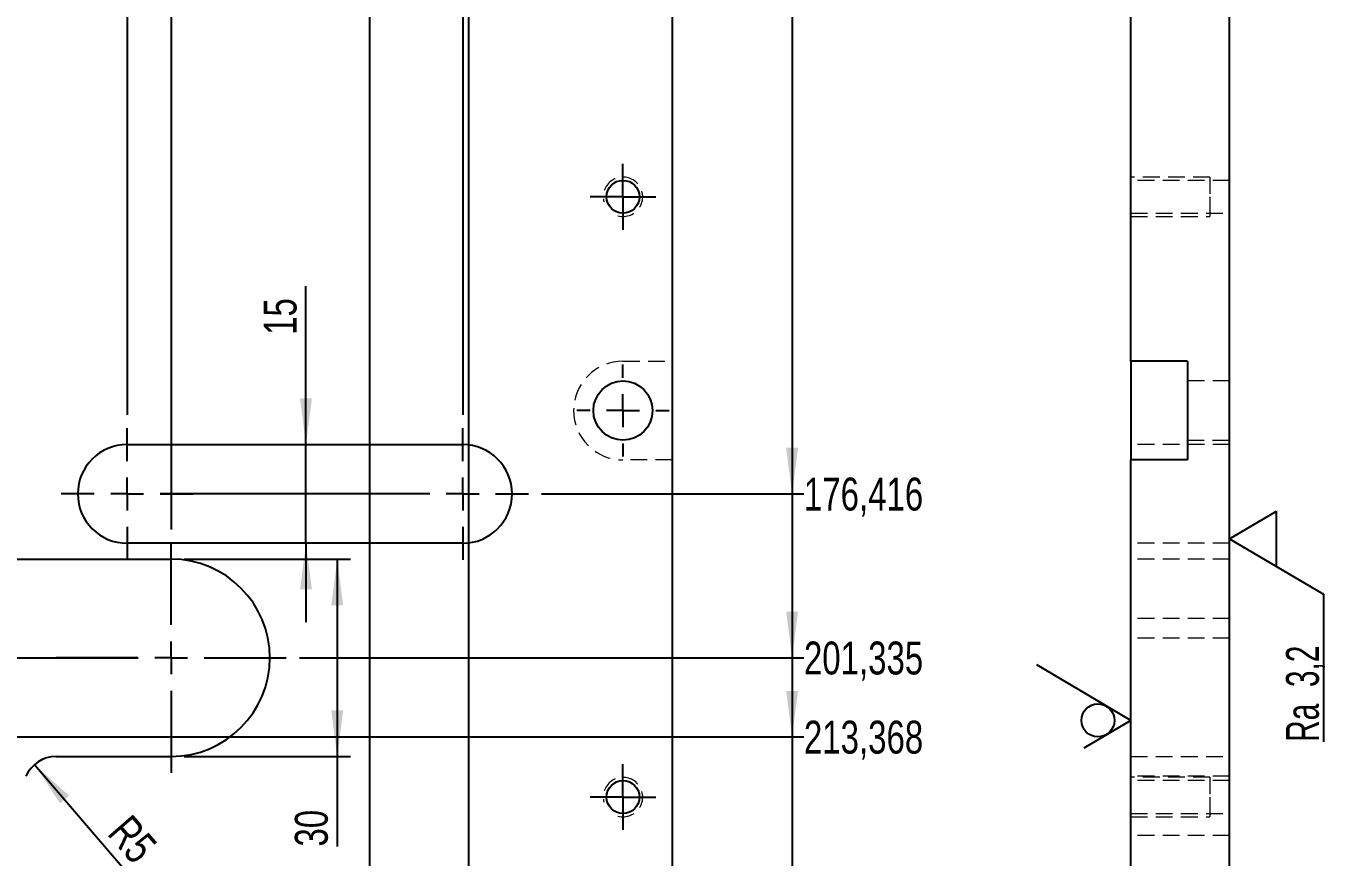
# Model space of a CAD drawing. Header units: millimetres. Extents: x -5 to 1672, y 0 to 1180.
# Drawn here: x 942.6 to 1140.1, y 676.7 to 803 of the extents above; entities that cross this region are included whole.
import ezdxf

# ---------------------------------------------------------------- set-up
doc = ezdxf.new("R2010")
doc.units = ezdxf.units.MM
doc.header["$LTSCALE"] = 2
doc.linetypes.add('HIDDEN', pattern=[1.905, 1.27, -0.635])
doc.layers.add('SLD-0', color=7, linetype='Continuous')
doc.styles.add('SLDTEXTSTYLE0', font='TXT', dxfattribs={"width": 0.75})
doc.styles.add('SLDTEXTSTYLE3', font='TXT', dxfattribs={"width": 0.678571})
doc.dimstyles.new('SLDDIMSTYLE1', dxfattribs={"dimtxt": 5, "dimasz": 7, "dimexe": 0, "dimexo": 0.0625, "dimgap": 1.25, "dimtad": 1, "dimdec": 3, "dimrnd": 1e-09, "dimzin": 12, "dimdsep": 46, "dimtxsty": 'SLDTEXTSTYLE0', "dimsah": 1, "dimcen": 0.09, "dimadec": 0, "dimazin": 3, "dimtfac": 1, "dimtdec": 3, "dimtmove": 0, "dimatfit": 0, "dimfxl": 1, "dimfrac": 2, "dimtolj": 1, "dimtzin": 12, "dimarcsym": 0})
doc.dimstyles.new('SLDDIMSTYLE3', dxfattribs={"dimtxt": 5, "dimasz": 7, "dimexe": 0, "dimexo": 0.0625, "dimgap": 1.25, "dimtad": 0, "dimtih": 1, "dimtoh": 1, "dimdec": 3, "dimrnd": 1e-09, "dimzin": 12, "dimdsep": 46, "dimtxsty": 'SLDTEXTSTYLE0', "dimsah": 1, "dimcen": 0.09, "dimadec": 0, "dimazin": 3, "dimtol": 1, "dimtp": 0.02, "dimtm": 0.02, "dimtfac": 1, "dimtdec": 3, "dimtofl": 0, "dimtmove": 0, "dimatfit": 3, "dimfxl": 1, "dimfrac": 2, "dimtolj": 1, "dimarcsym": 0})
doc.dimstyles.new('SLDDIMSTYLE4', dxfattribs={"dimtxt": 5, "dimasz": 7, "dimexe": 0, "dimexo": 0.0625, "dimgap": 1.25, "dimtad": 0, "dimtih": 1, "dimtoh": 1, "dimdec": 3, "dimrnd": 1e-09, "dimzin": 12, "dimdsep": 46, "dimtxsty": 'SLDTEXTSTYLE0', "dimsah": 1, "dimcen": 0.09, "dimadec": 0, "dimazin": 3, "dimtfac": 1, "dimtdec": 3, "dimtofl": 0, "dimtmove": 0, "dimatfit": 3, "dimfxl": 1, "dimfrac": 2, "dimtolj": 1, "dimtzin": 12, "dimarcsym": 0})
doc.dimstyles.new('SLDDIMSTYLE7', dxfattribs={"dimtxt": 5, "dimasz": 7, "dimexe": 0, "dimexo": 0.0625, "dimgap": 1.25, "dimtad": 1, "dimdec": 3, "dimrnd": 1e-09, "dimzin": 12, "dimdsep": 46, "dimtxsty": 'SLDTEXTSTYLE0', "dimsah": 1, "dimcen": 0, "dimadec": 0, "dimazin": 3, "dimtfac": 1, "dimtdec": 3, "dimtofl": 0, "dimtmove": 0, "dimatfit": 3, "dimfxl": 1, "dimfrac": 2, "dimtolj": 1, "dimtzin": 12, "dimarcsym": 0})
doc.dimstyles.new('SLDDIMSTYLE8', dxfattribs={"dimtxt": 5, "dimasz": 7, "dimexe": 0, "dimexo": 0.0625, "dimgap": 1.25, "dimtad": 1, "dimdec": 3, "dimrnd": 1e-09, "dimzin": 12, "dimdsep": 46, "dimtxsty": 'SLDTEXTSTYLE0', "dimsah": 1, "dimcen": 0.09, "dimadec": 0, "dimazin": 3, "dimtfac": 1, "dimtdec": 3, "dimtofl": 0, "dimtmove": 0, "dimatfit": 3, "dimfxl": 1, "dimfrac": 2, "dimtolj": 1, "dimtzin": 12, "dimarcsym": 0})

# ---------------------------------------------------------------- blocks, each defined once
blk = doc.blocks.new('SW_SFSYMBOL_7')
at = {"layer": 'SLD-0', "color": 0}
for p, q in [((-15.03, 30.86), (-7.88, 35.08)), ((-7.88, 26.65), (-7.88, 35.08)), ((-15.03, 30.86), (-0.74, 22.44)), ((-0.74, 22.44), (-0.74, 0))]:
    blk.add_line(p, q, dxfattribs=at)
at = {"layer": 'SLD-0', "color": 0, "insert": (-6.45, 0), "char_height": 5, "attachment_point": 1, "rotation": 90, "style": 'SLDTEXTSTYLE3'}
blk.add_mtext('Ra  3,2', dxfattribs=at)
blk = doc.blocks.new('SW_SFSYMBOL_8')
at = {"layer": 'SLD-0', "color": 0}
for q in [(-9.285, 8.427), (-2.1425, -4.2135)]:
    blk.add_line((5, 0), q, dxfattribs=at)
blk.add_circle((0, 0), 2.5, dxfattribs=at)
blk = doc.blocks.new('_D_2')
at = {"layer": 'SLD-0'}
for p, q in [((1013.46, 917.06), (1013.46, 927.06)), ((1040.88, 925.26), (1013.46, 925.26)), ((1013.46, 917.06), (1009.88, 907.06)), ((1009.88, 907.06), (1009.88, 643.82))]:
    blk.add_line(p, q, dxfattribs=at)
blk.add_solid([(1013.46, 925.26), (1020.46, 924.36), (1020.46, 926.16)], dxfattribs=at)
at = {"layer": 'SLD-0', "char_height": 5, "attachment_point": 1, "rotation": 90, "style": 'SLDTEXTSTYLE0'}
for s, insert in [('±0,020', (1010.98, 936.32)), ('31', (1010.98, 927.06))]:
    blk.add_mtext(s, dxfattribs=dict(at, insert=insert))
blk = doc.blocks.new('_D_3')
at = {"layer": 'SLD-0'}
for p, q in [((1005.44, 917.06), (1005.44, 927.06)), ((1013.46, 925.26), (1005.44, 925.26)), ((1005.44, 917.06), (1009.02, 907.06)), ((1009.02, 907.06), (1009.02, 743.9))]:
    blk.add_line(p, q, dxfattribs=at)
blk.add_solid([(1005.44, 925.26), (1012.44, 924.36), (1012.44, 926.16)], dxfattribs=at)
at = {"layer": 'SLD-0', "insert": (1002.96, 927.06), "char_height": 5, "attachment_point": 1, "rotation": 90, "style": 'SLDTEXTSTYLE0'}
blk.add_mtext('31,862', dxfattribs=at)
blk = doc.blocks.new('_D_4')
at = {"layer": 'SLD-0'}
for p, q in [((994.88, 607.81), (994.88, 927.06)), ((1005.44, 925.26), (994.88, 925.26))]:
    blk.add_line(p, q, dxfattribs=at)
blk.add_solid([(994.88, 925.26), (1001.88, 924.36), (1001.88, 926.16)], dxfattribs=at)
at = {"layer": 'SLD-0', "insert": (992.4, 927.06), "char_height": 5, "attachment_point": 1, "rotation": 90, "style": 'SLDTEXTSTYLE0'}
blk.add_mtext('46', dxfattribs=at)
blk = doc.blocks.new('_D_5')
at = {"layer": 'SLD-0'}
for p, q in [((965.37, 917.06), (965.37, 927.06)), ((994.88, 925.26), (965.37, 925.26)), ((965.37, 917.06), (964.71, 907.06)), ((964.71, 907.06), (964.71, 726.48))]:
    blk.add_line(p, q, dxfattribs=at)
blk.add_solid([(965.37, 925.26), (972.37, 924.36), (972.37, 926.16)], dxfattribs=at)
at = {"layer": 'SLD-0', "insert": (962.9, 927.06), "char_height": 5, "attachment_point": 1, "rotation": 90, "style": 'SLDTEXTSTYLE0'}
blk.add_mtext('76,167', dxfattribs=at)
blk = doc.blocks.new('_D_6')
at = {"layer": 'SLD-0'}
for p, q in [((957.36, 917.06), (957.36, 927.06)), ((965.37, 925.26), (957.36, 925.26)), ((957.36, 917.06), (958.02, 907.06)), ((958.02, 907.06), (958.02, 743.9))]:
    blk.add_line(p, q, dxfattribs=at)
blk.add_solid([(957.36, 925.26), (964.36, 924.36), (964.36, 926.16)], dxfattribs=at)
at = {"layer": 'SLD-0', "insert": (954.88, 927.06), "char_height": 5, "attachment_point": 1, "rotation": 90, "style": 'SLDTEXTSTYLE0'}
blk.add_mtext('82,862', dxfattribs=at)
blk = doc.blocks.new('_D_7')
at = {"layer": 'SLD-0'}
for p, q in [((928.89, 714.45), (928.89, 927.06)), ((957.36, 925.26), (928.89, 925.26))]:
    blk.add_line(p, q, dxfattribs=at)
blk.add_solid([(928.89, 925.26), (935.89, 924.36), (935.89, 926.16)], dxfattribs=at)
at = {"layer": 'SLD-0', "insert": (926.41, 927.06), "char_height": 5, "attachment_point": 1, "rotation": 90, "style": 'SLDTEXTSTYLE0'}
blk.add_mtext('111,992', dxfattribs=at)
blk = doc.blocks.new('_D_8')
at = {"layer": 'SLD-0'}
for p, q in [((913.71, 726.48), (913.71, 927.06)), ((928.89, 925.26), (913.71, 925.26))]:
    blk.add_line(p, q, dxfattribs=at)
blk.add_solid([(913.71, 925.26), (920.71, 924.36), (920.71, 926.16)], dxfattribs=at)
at = {"layer": 'SLD-0', "insert": (911.23, 927.06), "char_height": 5, "attachment_point": 1, "rotation": 90, "style": 'SLDTEXTSTYLE0'}
blk.add_mtext('127,167', dxfattribs=at)
blk = doc.blocks.new('_D_9')
at = {"layer": 'SLD-0'}
for p, q in [((877.89, 714.45), (877.89, 927.06)), ((913.71, 925.26), (877.89, 925.26))]:
    blk.add_line(p, q, dxfattribs=at)
blk.add_solid([(877.89, 925.26), (884.89, 924.36), (884.89, 926.16)], dxfattribs=at)
at = {"layer": 'SLD-0', "insert": (875.41, 927.06), "char_height": 5, "attachment_point": 1, "rotation": 90, "style": 'SLDTEXTSTYLE0'}
blk.add_mtext('162,992', dxfattribs=at)
blk = doc.blocks.new('_D_11')
at = {"layer": 'SLD-0'}
for p, q in [((796.88, 640.31), (796.88, 927.06)), ((850.88, 925.26), (796.88, 925.26))]:
    blk.add_line(p, q, dxfattribs=at)
blk.add_solid([(796.88, 925.26), (803.88, 924.36), (803.88, 926.16)], dxfattribs=at)
at = {"layer": 'SLD-0', "insert": (794.4, 927.06), "char_height": 5, "attachment_point": 1, "rotation": 90, "style": 'SLDTEXTSTYLE0'}
blk.add_mtext('244', dxfattribs=at)
blk = doc.blocks.new('_D_12')
at = {"layer": 'SLD-0'}
for p, q in [((745.88, 640.31), (745.88, 927.06)), ((796.88, 925.26), (745.88, 925.26))]:
    blk.add_line(p, q, dxfattribs=at)
blk.add_solid([(745.88, 925.26), (752.88, 924.36), (752.88, 926.16)], dxfattribs=at)
at = {"layer": 'SLD-0', "insert": (743.4, 927.06), "char_height": 5, "attachment_point": 1, "rotation": 90, "style": 'SLDTEXTSTYLE0'}
blk.add_mtext('295', dxfattribs=at)
blk = doc.blocks.new('_D_13')
at = {"layer": 'SLD-0'}
for p, q in [((719.88, 607.81), (719.88, 927.06)), ((745.88, 925.26), (719.88, 925.26))]:
    blk.add_line(p, q, dxfattribs=at)
blk.add_solid([(719.88, 925.26), (726.88, 924.36), (726.88, 926.16)], dxfattribs=at)
at = {"layer": 'SLD-0', "insert": (717.4, 927.06), "char_height": 5, "attachment_point": 1, "rotation": 90, "style": 'SLDTEXTSTYLE0'}
blk.add_mtext('321', dxfattribs=at)
blk = doc.blocks.new('_D_19')
at = {"layer": 'SLD-0'}
for p, q in [((1059.08, 820.81), (1059.08, 731.9)), ((1021.02, 731.9), (1060.88, 731.9))]:
    blk.add_line(p, q, dxfattribs=at)
blk.add_solid([(1059.08, 731.9), (1059.98, 738.9), (1058.18, 738.9)], dxfattribs=at)
at = {"layer": 'SLD-0', "insert": (1060.88, 734.37), "char_height": 5, "attachment_point": 1, "style": 'SLDTEXTSTYLE0'}
blk.add_mtext('176,416', dxfattribs=at)
blk = doc.blocks.new('_D_20')
at = {"layer": 'SLD-0'}
for p, q in [((1059.08, 731.9), (1059.08, 706.98)), ((984.21, 706.98), (1060.88, 706.98))]:
    blk.add_line(p, q, dxfattribs=at)
blk.add_solid([(1059.08, 706.98), (1059.98, 713.98), (1058.18, 713.98)], dxfattribs=at)
at = {"layer": 'SLD-0', "insert": (1060.88, 709.45), "char_height": 5, "attachment_point": 1, "style": 'SLDTEXTSTYLE0'}
blk.add_mtext('201,335', dxfattribs=at)
blk = doc.blocks.new('_D_21')
at = {"layer": 'SLD-0'}
for p, q in [((1059.08, 706.98), (1059.08, 694.95)), ((913.39, 694.95), (1060.88, 694.95))]:
    blk.add_line(p, q, dxfattribs=at)
blk.add_solid([(1059.08, 694.95), (1059.98, 701.95), (1058.18, 701.95)], dxfattribs=at)
at = {"layer": 'SLD-0', "insert": (1060.88, 697.42), "char_height": 5, "attachment_point": 1, "style": 'SLDTEXTSTYLE0'}
blk.add_mtext('213,368', dxfattribs=at)
blk = doc.blocks.new('_D_22')
at = {"layer": 'SLD-0'}
for p, q in [((1059.08, 694.95), (1059.08, 628.31)), ((808.88, 628.31), (1060.88, 628.31))]:
    blk.add_line(p, q, dxfattribs=at)
blk.add_solid([(1059.08, 628.31), (1059.98, 635.31), (1058.18, 635.31)], dxfattribs=at)
at = {"layer": 'SLD-0', "char_height": 5, "attachment_point": 1, "style": 'SLDTEXTSTYLE0'}
for s, insert in [('280', (1060.88, 630.79)), ('±0,020', (1073.84, 630.79))]:
    blk.add_mtext(s, dxfattribs=dict(at, insert=insert))
blk = doc.blocks.new('_D_23')
at = {"layer": 'SLD-0'}
for p, q in [((1059.08, 628.31), (1059.08, 558.31)), ((1042.88, 558.31), (1060.88, 558.31))]:
    blk.add_line(p, q, dxfattribs=at)
blk.add_solid([(1059.08, 558.31), (1059.98, 565.31), (1058.18, 565.31)], dxfattribs=at)
at = {"layer": 'SLD-0', "insert": (1060.88, 560.79), "char_height": 5, "attachment_point": 1, "style": 'SLDTEXTSTYLE0'}
blk.add_mtext('350', dxfattribs=at)
blk = doc.blocks.new('_D_29')
at = {"layer": 'SLD-0'}
for p, q in [((985.2, 739.4), (985.2, 763.46)), ((985.2, 724.4), (985.2, 739.4)), ((985.2, 724.4), (985.2, 712.4))]:
    blk.add_line(p, q, dxfattribs=at)
for points in [[(985.2, 739.4), (986.1, 746.4), (984.3, 746.4)], [(985.2, 724.4), (984.3, 717.4), (986.1, 717.4)]]:
    blk.add_solid(points, dxfattribs=at)
at = {"layer": 'SLD-0', "insert": (978.76, 756.07), "char_height": 5, "attachment_point": 1, "rotation": 90, "style": 'SLDTEXTSTYLE0'}
blk.add_mtext('15', dxfattribs=at)
blk = doc.blocks.new('_D_31')
at = {"layer": 'SLD-0'}
for p, q in [((966.71, 721.98), (991.95, 721.98)), ((989.95, 721.98), (989.95, 691.98)), ((966.71, 691.98), (991.95, 691.98)), ((989.95, 691.98), (989.95, 678.29))]:
    blk.add_line(p, q, dxfattribs=at)
for points in [[(989.95, 721.98), (989.05, 714.98), (990.85, 714.98)], [(989.95, 691.98), (990.85, 698.98), (989.05, 698.98)]]:
    blk.add_solid(points, dxfattribs=at)
at = {"layer": 'SLD-0', "insert": (983.51, 678.29), "char_height": 5, "attachment_point": 1, "rotation": 90, "style": 'SLDTEXTSTYLE0'}
blk.add_mtext('30', dxfattribs=at)
blk = doc.blocks.new('_D_33')
at = {"layer": 'SLD-0'}
blk.add_line((943.95, 690.75), (958.84, 673.39), dxfattribs=at)
blk.add_solid([(943.95, 690.75), (947.83, 684.85), (949.19, 686.03)], dxfattribs=at)
at = {"layer": 'SLD-0', "insert": (958.63, 683.46), "char_height": 5, "attachment_point": 1, "rotation": 310.9456, "style": 'SLDTEXTSTYLE0'}
blk.add_mtext('R5', dxfattribs=at)
blk = doc.blocks.new('SW_CENTERMARKSYMBOL_34')
at = {"layer": 'SLD-0', "color": 0}
for p, q in [((-51, 5), (-51, 10)), ((0, 5), (0, 10)), ((-51, 0), (-51, 2.5)), ((0, 0), (0, 2.5)), ((-56, 0), (-61, 0)), ((-51, 0), (-53.5, 0)), ((-51, 0), (-51, -2.5)), ((-51, 0), (-48.5, 0)), ((-46, 0), (-41, 0)), ((-5, 0), (-46, 0)), ((-5, 0), (-10, 0)), ((0, 0), (-2.5, 0)), ((0, 0), (0, -2.5)), ((0, 0), (2.5, 0)), ((5, 0), (10, 0)), ((-51, -5), (-51, -10)), ((0, -5), (0, -10))]:
    blk.add_line(p, q, dxfattribs=at)
blk = doc.blocks.new('SW_CENTERMARKSYMBOL_36')
at = {"layer": 'SLD-0', "color": 0}
for p, q in [((-51, 5), (-51, 17.5)), ((0, 5), (0, 17.5)), ((-51, 0), (-51, 2.5)), ((0, 0), (0, 2.5)), ((-56, 0), (-68.5, 0)), ((-51, 0), (-53.5, 0)), ((-51, 0), (-51, -2.5)), ((-51, 0), (-48.5, 0)), ((-46, 0), (-33.5, 0)), ((-5, 0), (-46, 0)), ((-5, 0), (-17.5, 0)), ((0, 0), (-2.5, 0)), ((0, 0), (0, -2.5)), ((0, 0), (2.5, 0)), ((5, 0), (17.5, 0)), ((-51, -5), (-51, -17.5)), ((0, -5), (0, -17.5))]:
    blk.add_line(p, q, dxfattribs=at)
blk = doc.blocks.new('SW_CENTERMARKSYMBOL_37')
at = {"layer": 'SLD-0', "color": 0}
for p, q in [((0, 5), (0, 17.5)), ((51, 5), (51, 17.5)), ((0, 0), (0, 2.5)), ((51, 0), (51, 2.5)), ((-5, 0), (-17.5, 0)), ((0, 0), (-2.5, 0)), ((0, 0), (0, -2.5)), ((0, 0), (2.5, 0)), ((5, 0), (17.5, 0)), ((5, 0), (46, 0)), ((46, 0), (33.5, 0)), ((51, 0), (48.5, 0)), ((51, 0), (51, -2.5)), ((51, 0), (53.5, 0)), ((56, 0), (68.5, 0)), ((0, -5), (0, -17.5)), ((51, -5), (51, -17.5))]:
    blk.add_line(p, q, dxfattribs=at)
blk = doc.blocks.new('SW_CENTERMARKSYMBOL_44')
at = {"layer": 'SLD-0', "color": 0}
for p, q in [((0, 5), (0, 7)), ((0, 0), (0, 2.5)), ((-5, 0), (-7, 0)), ((0, 0), (-2.5, 0)), ((0, 0), (0, -2.5)), ((0, 0), (2.5, 0)), ((5, 0), (7, 0)), ((0, -5), (0, -7))]:
    blk.add_line(p, q, dxfattribs=at)
blk = doc.blocks.new('SW_CENTERMARKSYMBOL_55')
at = {"layer": 'SLD-0', "color": 0}
for p, q in [((0, 2.5), (0, 5)), ((0, 0), (0, 2.5)), ((-2.5, 0), (-5, 0)), ((0, 0), (-2.5, 0)), ((0, 0), (0, -2.5)), ((0, 0), (2.5, 0)), ((2.5, 0), (5, 0)), ((0, -2.5), (0, -5))]:
    blk.add_line(p, q, dxfattribs=at)
blk = doc.blocks.new('SW_CENTERMARKSYMBOL_56')
at = {"layer": 'SLD-0', "color": 0}
for p, q in [((0, 2.5), (0, 5)), ((0, 0), (0, 2.5)), ((-2.5, 0), (-5, 0)), ((0, 0), (-2.5, 0)), ((0, 0), (0, -2.5)), ((0, 0), (2.5, 0)), ((2.5, 0), (5, 0)), ((0, -2.5), (0, -5))]:
    blk.add_line(p, q, dxfattribs=at)

msp = doc.modelspace()

# ---------------------------------------------------------------- linework, layer by layer
at = {"color": 7, "linetype": 'Continuous', "lineweight": 25}
for p, q in [((1040.8782911, 908.3130997), (1040.8782911, 558.3130997)), ((1125.5673347, 558.3130997), (1125.5673347, 908.3130997)), ((1110.5673347, 752.0631497), (1110.5673347, 815.1880497)), ((1119.1673347, 752.0631497), (1110.5673347, 752.0631497)), ((1110.5673347, 752.0631497), (1110.5673347, 737.0630497)), ((1119.1673347, 752.0631497), (1119.1673347, 737.0630497)), ((958.0166038, 739.3971849), (1009.0166038, 739.3971849)), ((1110.5673347, 673.9381497), (1110.5673347, 737.0630497)), ((1119.1673347, 737.0630497), (1110.5673347, 737.0630497)), ((1009.0166038, 724.3971849), (958.0166038, 724.3971849)), ((913.7111187, 721.9782241), (964.7111187, 721.9782241)), ((947.2305696, 691.9782241), (964.7111187, 691.9782241))]:
    msp.add_line(p, q, dxfattribs=at)
at = {"color": 7, "linetype": 'HIDDEN', "lineweight": 18}
for p, q in [((1122.5673347, 780.0630997), (1110.5673347, 780.0630997)), ((1122.5673347, 777.0630997), (1122.5673347, 776.0370392)), ((1110.5673347, 774.0630997), (1122.5673347, 774.0630997)), ((1122.5673347, 688.8130997), (1110.5673347, 688.8130997)), ((1122.5673347, 685.8130997), (1122.5673347, 684.7870392)), ((1110.5673347, 682.8130997), (1122.5673347, 682.8130997))]:
    msp.add_line(p, q, dxfattribs=at)
at = {"color": 190, "linetype": 'HIDDEN', "lineweight": 18}
for p, q in [((1125.5673347, 779.5630997), (1110.5673347, 779.5630997)), ((1110.5673347, 774.5630997), (1125.5673347, 774.5630997)), ((1033.3782911, 752.0631497), (1040.8782911, 752.0631497)), ((1125.5673347, 749.0630997), (1119.1673347, 749.0630997)), ((1125.5673347, 739.3971849), (1110.5673347, 739.3971849)), ((1119.1673347, 740.0630997), (1125.5673347, 740.0630997)), ((1040.8782911, 737.0630497), (1033.3782911, 737.0630497)), ((1125.5673347, 724.3971849), (1110.5673347, 724.3971849)), ((1125.5673347, 721.9782241), (1110.5673347, 721.9782241)), ((1125.5673347, 712.95331), (1110.5673347, 712.95331)), ((1125.5673347, 709.9450054), (1110.5673347, 709.9450054)), ((1110.5673347, 691.9782241), (1125.5673347, 691.9782241)), ((1125.5673347, 688.9699194), (1110.5673347, 688.9699194)), ((1125.5673347, 688.3130997), (1110.5673347, 688.3130997)), ((1110.5673347, 683.3130997), (1125.5673347, 683.3130997)), ((1125.5673347, 679.9450054), (1110.5673347, 679.9450054))]:
    msp.add_line(p, q, dxfattribs=at)
at = {"color": 7, "linetype": 'Continuous', "lineweight": 25}
for centre, radius in [((1033.3782911, 777.0630997), 2.5), ((1033.3782911, 744.5630997), 4.5), ((1033.3782911, 685.8130997), 2.5)]:
    msp.add_circle(centre, radius, dxfattribs=at)
at = {"color": 7, "linetype": 'HIDDEN', "lineweight": 18}
for centre in [(1033.3782911, 777.0630997), (1033.3782911, 685.8130997)]:
    msp.add_arc(centre, 3, 255, 195, dxfattribs=at)
at = {"color": 190, "linetype": 'HIDDEN', "lineweight": 18}
msp.add_arc((1033.3782911, 744.5630997), 7.50005, 90, 270, dxfattribs=at)
at = {"color": 7, "linetype": 'Continuous', "lineweight": 25}
for centre, radius, start, end in [((958.0166038, 731.8971849), 7.5, 90, 270), ((1009.0166038, 731.8971849), 7.5, 270, 90), ((964.7111187, 706.9782241), 15, 270, 90), ((947.2305696, 686.9782241), 5, 90, 156.52561366)]:
    msp.add_arc(centre, radius, start, end, dxfattribs=at)
at = {"color": 7, "linetype": 'HIDDEN', "lineweight": 18}
for points, knots in [([(1122.5673347, 780.0630997), (1122.5673347, 780.0175229), (1122.5673347, 779.6611759), (1122.5673347, 778.9914625), (1122.5673347, 778.0891601), (1122.5673347, 777.0630997), (1122.567334, 777.4120706), (1122.5673347, 777.0630997)], [0, 0, 0, 0, 0.1114882235, 0.3336161676, 0.5557441117, 0.7778720559, 1, 1, 1, 1]), ([(1122.5673347, 776.0370392), (1122.5673347, 775.1347368), (1122.5673347, 774.4650234), (1122.5673347, 774.1086764), (1122.5673347, 774.0630997), (1122.567335, 774.0722335), (1122.5673347, 774.0630997)], [0, 0, 0, 0, 0.2855584614, 0.5711169194, 0.8566753775, 1, 1, 1, 1]), ([(1122.5673347, 688.8130997), (1122.5673347, 688.7675229), (1122.5673347, 688.4111759), (1122.5673347, 687.7414625), (1122.5673347, 686.8391601), (1122.5673347, 685.8130997), (1122.567334, 686.1620706), (1122.5673347, 685.8130997)], [0, 0, 0, 0, 0.1114882235, 0.3336161676, 0.5557441117, 0.7778720559, 1, 1, 1, 1]), ([(1122.5673347, 684.7870392), (1122.5673347, 683.8847368), (1122.5673347, 683.2150234), (1122.5673347, 682.8586764), (1122.5673347, 682.8130997), (1122.567335, 682.8222335), (1122.5673347, 682.8130997)], [0, 0, 0, 0, 0.2855584614, 0.5711169194, 0.8566753775, 1, 1, 1, 1])]:
    msp.add_open_spline(points, degree=3, knots=knots, dxfattribs=at)

# ---------------------------------------------------------------- block references
at = {"layer": 'SLD-0'}
for name, p in [('SW_CENTERMARKSYMBOL_56', (1033.3782911, 777.0630997)), ('SW_CENTERMARKSYMBOL_44', (1033.3782911, 744.5630997)), ('SW_CENTERMARKSYMBOL_34', (1009.0166038, 731.8971849)), ('SW_SFSYMBOL_7', (1140.593492, 694.2049561)), ('SW_CENTERMARKSYMBOL_37', (913.7111187, 706.9782241)), ('SW_CENTERMARKSYMBOL_36', (928.8858048, 694.9450054)), ('SW_SFSYMBOL_8', (1105.5673347, 697.4667908)), ('SW_CENTERMARKSYMBOL_55', (1033.3782911, 685.8130997))]:
    msp.add_blockref(name, p, dxfattribs=at)

# ---------------------------------------------------------------- dimensions: what is measured, and where the dimension line sits
for feature_location, offset, dtype, dimstyle, picture, middle in [((1009.8782911, 641.8230997), (3.577594, 285.2375124), 1, 'SLDDIMSTYLE3', '_D_2', (1013.4558851, 941.8210299)), ((877.8858048, 712.4450054), (0, 214.6156067), 1, 'SLDDIMSTYLE4', '_D_9', (877.8858048, 939.067557)), ((913.7111187, 724.4782241), (0, 202.582388), 1, 'SLDDIMSTYLE4', '_D_8', (913.7111187, 939.067557)), ((928.8858048, 712.4450054), (0, 214.6156067), 1, 'SLDDIMSTYLE4', '_D_7', (928.8858048, 939.067557)), ((958.0166038, 741.8971849), (-0.6611802, 185.1634272), 1, 'SLDDIMSTYLE4', '_D_6', (957.3554236, 937.2203346)), ((964.7111187, 724.4782241), (0.6611802, 202.582388), 1, 'SLDDIMSTYLE4', '_D_5', (965.3722989, 937.2203346)), ((1009.0166038, 741.8971849), (-3.577594, 185.1634272), 1, 'SLDDIMSTYLE4', '_D_3', (1005.4390099, 937.2203346)), ((719.8782911, 605.8130997), (0, 321.2475124), 1, 'SLDDIMSTYLE4', '_D_13', (719.8782911, 932.6022785)), ((745.8782911, 638.3130997), (0, 288.7475124), 1, 'SLDDIMSTYLE4', '_D_12', (745.8782911, 932.6022785)), ((796.8782911, 638.3130997), (0, 288.7475124), 1, 'SLDDIMSTYLE4', '_D_11', (796.8782911, 932.6022785)), ((994.8782911, 605.8130997), (0, 321.2475124), 1, 'SLDDIMSTYLE4', '_D_4', (994.8782911, 930.7550565)), ((806.8782911, 628.3130997), (254, 0), 0, 'SLDDIMSTYLE3', '_D_22', (1077.4859296, 628.3130997)), ((911.3858048, 694.9450054), (149.4924864, 0), 0, 'SLDDIMSTYLE4', '_D_21', (1072.8852361, 694.9450054)), ((982.2111187, 706.9782241), (78.6671725, 0), 0, 'SLDDIMSTYLE4', '_D_20', (1072.8852361, 706.9782241)), ((1019.0166038, 731.8971849), (41.8616873, 0), 0, 'SLDDIMSTYLE4', '_D_19', (1072.8852361, 731.8971849)), ((1040.8782911, 558.3130997), (20, 0), 0, 'SLDDIMSTYLE4', '_D_23', (1066.4199576, 558.3130997))]:
    dim = msp.add_ordinate_dim(feature_location=feature_location, offset=offset, dtype=dtype, origin=(1040.8782911, 908.3130997), dimstyle=dimstyle, dxfattribs=at)
    dim.commit()
    dim.dimension.update_dxf_attribs({"geometry": picture, "text_midpoint": middle})
for base, p1, p2, dimstyle, picture, middle in [((985.2042694, 739.3971849), (1009.0166038, 724.3971849), (1009.0166038, 739.3971849), 'SLDDIMSTYLE1', '_D_29', (985.2042694, 759.7639369)), ((989.9525144, 691.9782241), (964.7111187, 721.9782241), (964.7111187, 691.9782241), 'SLDDIMSTYLE8', '_D_31', (989.9525144, 681.9877906))]:
    dim = msp.add_linear_dim(base=base, p1=p1, p2=p2, angle=90, dimstyle=dimstyle, dxfattribs=at)
    dim.commit()
    dim.dimension.update_dxf_attribs({"geometry": picture, "text_midpoint": middle, "dimtype": 160})
dim = msp.add_radius_dim(center=(947.2305696, 686.9782241), mpoint=(943.9538587, 690.7548848), dimstyle='SLDDIMSTYLE7', dxfattribs=at)
dim.commit()
dim.dimension.update_dxf_attribs({"geometry": '_D_33', "text_midpoint": (956.7437402, 676.0136082), "dimtype": 164})

doc.saveas('drawing.dxf')
